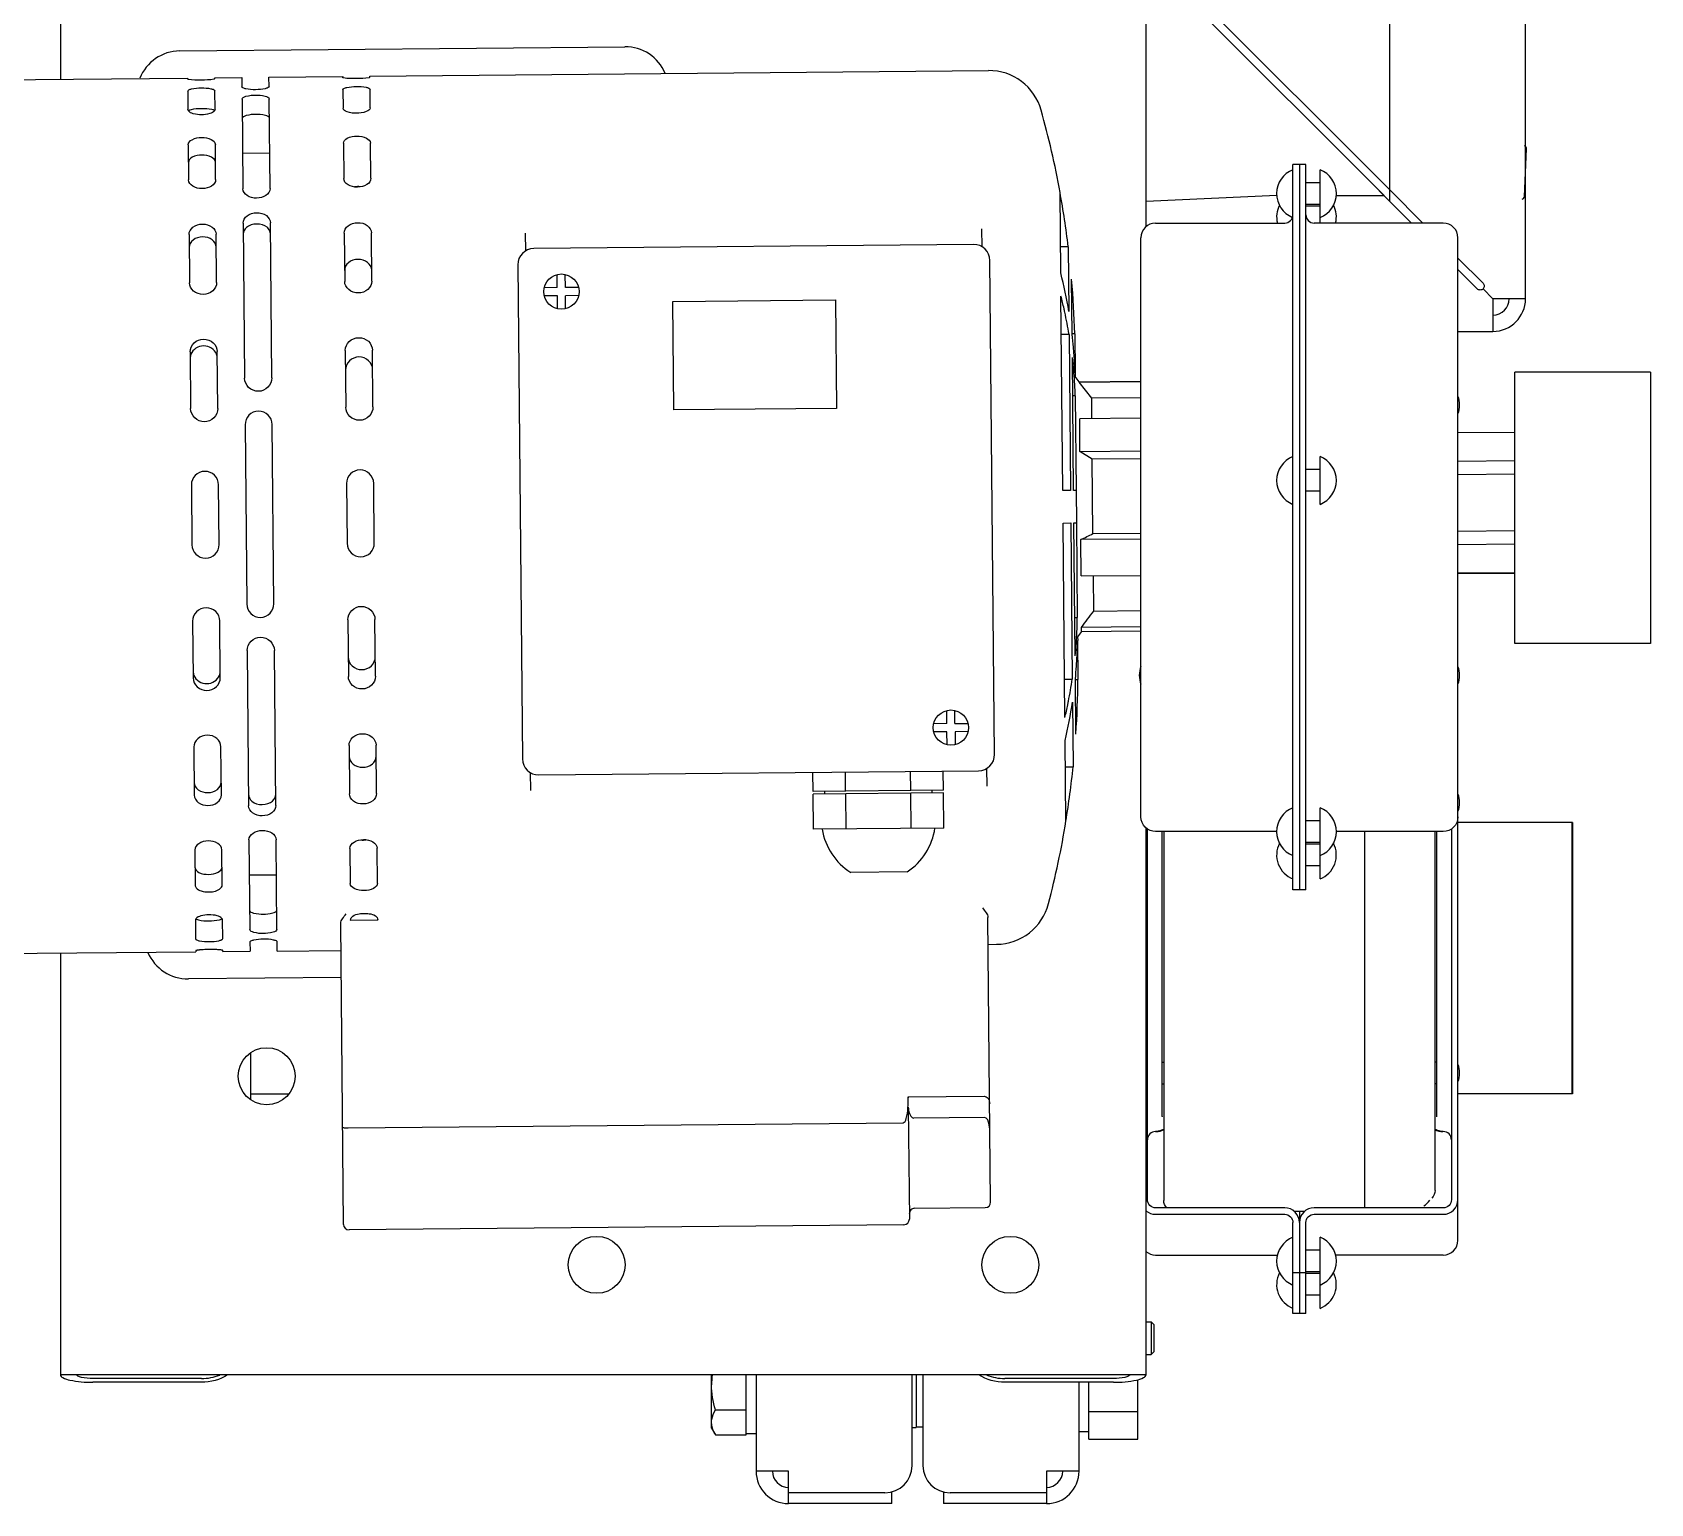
# Model space of a CAD drawing. Header units: millimetres. Extents: x 6781 to 13993, y -7973 to 4183.
# Drawn here: x 9687.6 to 9985.7, y -75.3 to 195.7 of the extents above; entities that cross this region are included whole.
import ezdxf

# ---------------------------------------------------------------- set-up
doc = ezdxf.new("R2010")
doc.units = ezdxf.units.MM
doc.header["$LTSCALE"] = 307.34
doc.layers.get('0').update_dxf_attribs({"linetype": 'CONTINUOUS'})

msp = doc.modelspace()

# ---------------------------------------------------------------- linework, layer by layer
at = {"linetype": 'Continuous', "lineweight": 25}
for p, q in [((9692.77341, 361.65875), (9692.77341, 187.1149)), ((9892.77341, 159.93448), (9892.77341, 361.65875)), ((9937.68522, 164.59809), (9937.68522, 361.65875)), ((9962.68522, 146.65875), (9962.68522, 358.65875)), ((9936.62456, 165.65875), (9901.62456, 200.65875)), ((9902.68522, 201.71941), (9937.68522, 166.71941)), ((9714.76117, 192.32026), (9796.7576, 193.08526)), ((9749.7963, 187.64691), (9863.73672, 188.70994)), ((9669.2098, 186.89506), (9716.20776, 187.33354)), ((9716.20776, 187.33354), (9716.20951, 187.14544)), ((9716.23033, 184.91438), (9716.26204, 181.51534)), ((9721.20754, 187.38018), (9726.20732, 187.42683)), ((9721.2093, 187.19208), (9721.20754, 187.38018)), ((9721.26182, 181.56199), (9721.23011, 184.96103)), ((9726.20732, 187.42683), (9726.22327, 185.71777)), ((9731.20711, 187.47348), (9744.79651, 187.60026)), ((9731.22305, 185.76441), (9731.20711, 187.47348)), ((9744.79651, 187.60026), (9744.79827, 187.41216)), ((9744.81908, 185.18111), (9744.8508, 181.78207)), ((9749.79805, 187.45881), (9749.7963, 187.64691)), ((9749.85058, 181.82872), (9749.81887, 185.22775)), ((9726.24478, 183.41189), (9726.39871, 166.91261)), ((9731.3985, 166.95926), (9731.24456, 183.45854)), ((9716.32245, 175.04058), (9716.38277, 168.57522)), ((9721.38255, 168.62187), (9721.32223, 175.08722)), ((9731.33772, 173.47409), (9726.33793, 173.42744)), ((9744.9112, 175.3073), (9744.97152, 168.84194)), ((9749.97131, 168.88859), (9749.91099, 175.35395)), ((9962.48585, 165.49478), (9962.87002, 174.27142)), ((9922.23522, 171.41221), (9919.83522, 171.41221)), ((9919.83522, 37.74029), (9919.83522, 171.41221)), ((9921.03522, 171.41221), (9921.03522, 37.74029)), ((9922.23522, 37.74029), (9922.23522, 171.41221)), ((9924.83522, 160.61221), (9924.83522, 170.4343)), ((9924.83522, 168.0343), (9922.23522, 168.0343)), ((9962.68522, 146.65875), (9962.68522, 167.79015)), ((9877.07036, 151.41132), (9876.93188, 166.25442)), ((9892.77341, 164.64295), (9916.84907, 165.72676)), ((9924.83522, 164.0343), (9922.23522, 164.0343)), ((9927.83522, 165.65875), (9936.62456, 165.65875)), ((9941.6711, 160.61221), (9935.7076, 166.5757)), ((9937.73754, 166.66709), (9943.79242, 160.61221)), ((9924.83522, 163.73654), (9922.23522, 163.73654)), ((9716.47685, 158.49053), (9716.55988, 149.59173)), ((9721.55966, 149.63838), (9721.47664, 158.53718)), ((9726.45749, 160.61285), (9726.72411, 132.03525)), ((9731.72389, 132.0819), (9731.45727, 160.65949)), ((9745.06561, 158.75726), (9745.14863, 149.85846)), ((9750.14842, 149.9051), (9750.06539, 158.8039)), ((9778.50769, 155.4746), (9778.47705, 158.75917)), ((9862.47339, 159.54283), (9862.50404, 156.25826)), ((9894.53522, 160.61221), (9918.33522, 160.61221)), ((9947.53522, 160.61221), (9923.73522, 160.61221)), ((9861.00001, 156.68301), (9780.00353, 155.92734)), ((9878.44979, 156.25195), (9877.02532, 156.23866)), ((9878.4498, 156.25195), (9878.56091, 144.3424)), ((9891.83522, 51.19033), (9891.83522, 157.91221)), ((9950.23522, -26.83414), (9950.23522, 157.91221)), ((9777.03165, 152.89948), (9777.88062, 61.90344)), ((9864.87683, 62.71509), (9864.02786, 153.71113)), ((9950.23522, 154.16941), (9954.85816, 149.54646)), ((9953.7975, 148.4858), (9950.23522, 152.04809)), ((9784.32098, 148.7173), (9784.29848, 151.12948)), ((9785.82092, 148.7313), (9785.79841, 151.14347)), ((9879.16551, 140.09571), (9879.07083, 150.24404)), ((9784.32098, 148.7173), (9781.90881, 148.6948)), ((9784.33498, 147.21737), (9781.92281, 147.19487)), ((9784.35748, 144.8052), (9784.33498, 147.21737)), ((9788.23309, 148.7538), (9785.82092, 148.7313)), ((9788.24709, 147.25387), (9785.83491, 147.23136)), ((9785.85742, 144.81919), (9785.83491, 147.23136)), ((9805.59572, 146.16567), (9835.59441, 146.44555)), ((9805.7823, 126.16654), (9805.59572, 146.16567)), ((9835.59441, 146.44555), (9835.781, 126.44642)), ((9877.44427, 111.33445), (9877.10994, 147.16887)), ((9954.85817, 148.4858), (9956.68522, 146.65875)), ((9962.68522, 146.65875), (9956.68522, 146.65875)), ((9956.68522, 146.65875), (9956.68522, 140.65875)), ((9879.63005, 140.21517), (9879.16445, 140.21082)), ((9879.63006, 140.21517), (9879.69733, 133.0055)), ((9950.23522, 140.65875), (9956.68522, 140.65875)), ((9745.26719, 137.15101), (9745.36479, 126.68984)), ((9750.36457, 126.73649), (9750.26697, 137.19765)), ((9878.60049, 140.09994), (9877.17602, 140.08665)), ((9878.60049, 140.09994), (9878.86874, 111.34774)), ((9879.42901, 137.46234), (9879.40853, 137.73545)), ((9879.43237, 137.4625), (9879.40853, 137.73545)), ((9716.67843, 136.88428), (9716.77603, 126.42312)), ((9721.77582, 126.46976), (9721.67822, 136.93093)), ((9879.43367, 111.35301), (9879.20509, 135.85325)), ((9879.72171, 133.00572), (9879.72777, 132.35667)), ((9880.48707, 131.36371), (9879.72777, 132.35667)), ((9880.48707, 131.36371), (9891.83522, 131.46959)), ((9880.48753, 131.31423), (9891.83522, 131.42011)), ((9882.76546, 128.33127), (9880.48753, 131.31423)), ((9985.73345, 133.11221), (9960.73345, 133.11221)), ((9960.73345, 83.11221), (9960.73345, 133.11221)), ((9985.73345, 133.11221), (9985.73345, 83.11221)), ((9879.73689, 128.76304), (9879.27128, 128.7587)), ((9879.73691, 128.76304), (9879.8993, 111.35736)), ((9891.83522, 128.41589), (9882.76546, 128.33127)), ((9882.80065, 124.55942), (9882.76546, 128.33127)), ((9835.781, 126.44642), (9805.7823, 126.16654)), ((9726.8044, 123.42961), (9727.11226, 90.43105)), ((9732.11205, 90.4777), (9731.80418, 123.47626)), ((9891.83522, 124.64371), (9880.55074, 124.53843)), ((9880.60677, 118.5337), (9880.55074, 124.53843)), ((9950.23522, 122.01401), (9960.73345, 122.11195)), ((9960.73345, 122.03442), (9950.23522, 121.93648)), ((9880.60677, 118.5337), (9891.83522, 118.63845)), ((9882.87032, 117.09176), (9880.60677, 118.5337)), ((9891.83522, 117.1754), (9882.87032, 117.09176)), ((9882.99819, 103.38592), (9882.87032, 117.09176)), ((9924.83522, 108.78357), (9924.83522, 117.58357)), ((9960.73345, 116.80065), (9950.23522, 116.7027)), ((9924.83522, 115.18357), (9922.23522, 115.18357)), ((9960.73345, 114.34516), (9950.23522, 114.24721)), ((9716.90746, 112.3368), (9717.01008, 101.33728)), ((9722.00986, 101.38393), (9721.90724, 112.38345)), ((9745.49621, 112.60353), (9745.59883, 101.604)), ((9750.59862, 101.65065), (9750.49599, 112.65017)), ((9878.86874, 111.34774), (9877.44427, 111.33445)), ((9879.8993, 111.35736), (9879.43369, 111.35301)), ((9879.92369, 111.35759), (9879.97966, 105.35785)), ((9924.83522, 111.18357), (9922.23522, 111.18357)), ((9877.50024, 105.33471), (9878.92471, 105.348)), ((9877.83457, 69.5003), (9877.50024, 105.33471)), ((9878.92471, 105.348), (9879.19296, 76.59581)), ((9879.48965, 105.35327), (9879.95526, 105.35762)), ((9879.71823, 80.85303), (9879.48965, 105.35327)), ((9879.95527, 105.35762), (9880.11766, 87.95194)), ((9891.83522, 102.39428), (9880.75831, 102.29093)), ((9880.82088, 95.58417), (9880.75831, 102.29093)), ((9882.99819, 103.38592), (9891.83522, 103.46837)), ((9960.73345, 103.87761), (9950.23522, 103.77967)), ((9960.73345, 101.42212), (9950.23522, 101.32418)), ((9880.82088, 95.58417), (9891.83522, 95.68694)), ((9883.13132, 89.11603), (9883.07078, 95.60517)), ((9960.73345, 96.18835), (9950.23522, 96.0904)), ((9950.23522, 96.01287), (9960.73345, 96.11082)), ((9717.1415, 87.25096), (9717.2391, 76.7898)), ((9722.23888, 76.83644), (9722.14128, 87.29761)), ((9745.73025, 87.51769), (9745.82785, 77.05652)), ((9750.82764, 77.10317), (9750.73004, 87.56433)), ((9879.65204, 87.94759), (9880.11767, 87.95194)), ((9883.13132, 89.11603), (9891.83522, 89.19724)), ((9880.15724, 83.70948), (9880.22451, 76.49981)), ((9880.91621, 85.36571), (9880.17558, 84.35876)), ((9880.17558, 84.35876), (9880.18163, 83.70971)), ((9891.83522, 86.21915), (9880.9092, 86.11722)), ((9880.91621, 85.36571), (9880.9092, 86.11722)), ((9880.91621, 85.36571), (9891.83522, 85.46758)), ((9727.19255, 81.82541), (9727.45917, 53.24782)), ((9732.45896, 53.29447), (9732.19234, 81.87206)), ((9985.73345, 83.11221), (9960.73345, 83.11221)), ((9879.95675, 78.97496), (9879.97213, 79.24841)), ((9879.95675, 78.97496), (9879.97549, 79.24831)), ((9877.76849, 76.58252), (9879.19296, 76.59581)), ((9879.85249, 66.46225), (9879.75781, 76.61058)), ((9879.75888, 76.49547), (9880.22451, 76.49981)), ((9879.23254, 72.35335), (9879.34366, 60.4438)), ((9856.07357, 68.38321), (9856.05106, 70.79538)), ((9857.5735, 68.3972), (9857.551, 70.80938)), ((9856.07357, 68.38321), (9853.6614, 68.36071)), ((9856.08756, 66.88328), (9853.67539, 66.86077)), ((9856.11007, 64.4711), (9856.08756, 66.88328)), ((9857.5735, 68.3972), (9859.98568, 68.41971)), ((9859.99967, 66.91977), (9857.5875, 66.89727)), ((9857.5875, 66.89727), (9857.61, 64.4851)), ((9717.35766, 64.08235), (9717.44068, 55.18355)), ((9722.44046, 55.2302), (9722.35744, 64.12899)), ((9745.94641, 64.34907), (9746.02943, 55.45027)), ((9751.02922, 55.49692), (9750.94619, 64.39572)), ((9878.01263, 50.41474), (9877.87415, 65.25784)), ((9780.90847, 58.93156), (9861.90495, 59.68723)), ((9855.43788, 56.12675), (9855.40523, 59.62659)), ((9863.40079, 60.13997), (9863.43143, 56.85541)), ((9877.91918, 60.43051), (9879.34366, 60.4438)), ((9779.43509, 56.07175), (9779.40445, 59.35631)), ((9831.43893, 55.90284), (9831.40628, 59.40269)), ((9837.43867, 55.95882), (9837.40602, 59.45867)), ((9849.43815, 56.07077), (9849.40549, 59.57062)), ((9855.43788, 56.12675), (9831.43893, 55.90284)), ((9855.44255, 55.62677), (9831.44359, 55.40286)), ((9831.50423, 48.90315), (9831.44359, 55.40286)), ((9833.54653, 55.92251), (9833.5512, 55.42253)), ((9837.50397, 48.95912), (9837.44333, 55.45884)), ((9849.50345, 49.07108), (9849.44281, 55.57079)), ((9853.33028, 56.10708), (9853.33495, 55.6071)), ((9855.50319, 49.12705), (9855.44255, 55.62677)), ((9924.83522, 39.77326), (9924.83522, 52.87102)), ((9855.50319, 49.12705), (9831.50423, 48.90315)), ((9892.77341, -51.59125), (9892.77341, 49.17548)), ((9893.03522, -19.34364), (9893.03522, 48.97521)), ((9916.83522, 48.50032), (9894.53522, 48.50032)), ((9895.73522, -4.02495), (9895.73522, 48.50032)), ((9896.03522, 48.50032), (9896.03522, -19.45894)), ((9924.83522, 50.47102), (9922.23522, 50.47102)), ((9947.53522, 48.50032), (9927.83522, 48.50032)), ((9933.03522, 48.50032), (9933.03522, -20.83809)), ((9946.03522, -17.63728), (9946.03522, 48.50032)), ((9946.33522, -4.02495), (9946.33522, 48.50032)), ((9949.03522, 48.97521), (9949.03522, -19.34364)), ((9971.33522, 50.15875), (9950.23522, 50.15875)), ((9971.23522, 50.15875), (9971.23522, 0.15875)), ((9971.33522, 50.15875), (9971.33522, 0.15875)), ((9717.53477, 45.09886), (9717.59509, 38.6335)), ((9722.59487, 38.68015), (9722.53455, 45.14551)), ((9727.51795, 46.94805), (9727.67188, 30.44877)), ((9732.67166, 30.49542), (9732.51773, 46.9947)), ((9746.12352, 45.36558), (9746.18384, 38.90023)), ((9751.18362, 38.94687), (9751.1233, 45.41223)), ((9924.83522, 46.47102), (9922.23522, 46.47102)), ((9924.83522, 46.17326), (9922.23522, 46.17326)), ((9924.83522, 42.17326), (9922.23522, 42.17326)), ((9732.57851, 40.47987), (9727.57873, 40.43323)), ((9848.77421, 41.06392), (9838.38248, 40.96697)), ((9922.23522, 37.74029), (9919.83522, 37.74029)), ((9717.65549, 32.15874), (9717.68721, 28.7597)), ((9722.68699, 28.80634), (9722.65528, 32.20538)), ((9744.93974, -23.90761), (9744.42216, 31.56938)), ((9746.24664, 32.16945), (9746.24698, 32.13244)), ((9751.24677, 32.17908), (9746.24698, 32.13244)), ((9751.24677, 32.17908), (9751.24642, 32.21609)), ((9864.14656, -19.79531), (9863.65697, 32.68181)), ((9727.6934, 28.1429), (9727.70934, 26.43384)), ((9732.70912, 26.48048), (9732.69318, 28.18955)), ((9863.70342, 27.70262), (9865.23873, 27.71695)), ((9670.71182, 25.90207), (9717.70978, 26.34054)), ((9692.77341, 26.10789), (9692.77341, -51.59125)), ((9717.70802, 26.52864), (9717.70978, 26.34054)), ((9722.70956, 26.38719), (9722.7078, 26.57529)), ((9722.70956, 26.38719), (9727.70934, 26.43384)), ((9732.70912, 26.48048), (9744.46861, 26.5902)), ((9744.51526, 21.59041), (9716.35648, 21.3277)), ((9727.77341, 7.6933), (9727.77341, -0.87967)), ((9895.73522, 5.98929), (9896.03522, 5.98929)), ((9946.33522, 5.98929), (9946.03522, 5.98929)), ((9727.77341, 0.15875), (9734.85115, 0.15875)), ((9895.73522, 1.98929), (9896.03522, 1.98929)), ((9946.33522, 1.98929), (9946.03522, 1.98929)), ((9971.33522, 0.15875), (9950.23522, 0.15875)), ((9848.96017, -0.41071), (9862.96445, -0.28005)), ((9848.98239, -2.26874), (9849.1752, -22.93512)), ((9745.77373, -6.10866), (9848.00928, -5.15483)), ((9863.00084, -4.18088), (9850.00141, -4.30216)), ((9895.73522, -4.02495), (9895.73506, -4.0546)), ((9946.33559, -4.06944), (9946.33522, -4.02495)), ((9894.53522, -6.71452), (9894.63522, -6.71465)), ((9894.53522, -6.78308), (9894.63522, -6.78308)), ((9894.63522, -6.71465), (9894.65571, -6.71323)), ((9947.43482, -6.71462), (9947.53522, -6.71452)), ((9947.53522, -6.78308), (9947.43522, -6.78308)), ((9850.1565, -20.92588), (9863.15594, -20.8046)), ((9918.33522, -20.83809), (9894.53522, -20.83809)), ((9947.53522, -20.83809), (9923.73522, -20.83809)), ((9894.53522, -22.03365), (9918.33522, -22.03365)), ((9919.83522, -40.33414), (9919.83522, -23.5281)), ((9920.01635, -21.45154), (9922.05409, -21.45154)), ((9921.03522, -21.45154), (9921.03522, -40.33414)), ((9922.23522, -40.33414), (9922.23522, -23.5281)), ((9923.73522, -22.03365), (9947.53522, -22.03365)), ((9848.18458, -23.94441), (9745.94903, -24.89823)), ((9924.83522, -39.35623), (9924.83522, -26.25847)), ((9894.53522, -29.53414), (9916.97756, -29.53414)), ((9924.83522, -28.65847), (9922.23522, -28.65847)), ((9947.53522, -29.53414), (9927.69289, -29.53414)), ((9924.83522, -32.65847), (9922.23522, -32.65847)), ((9922.23522, -32.79368), (9919.83522, -32.79368)), ((9924.83522, -32.95623), (9922.23522, -32.95623)), ((9924.83522, -36.95623), (9922.23522, -36.95623)), ((9922.23522, -40.33414), (9919.83522, -40.33414)), ((9892.77341, -41.84125), (9893.73522, -41.84125)), ((9894.23522, -42.34125), (9893.73522, -41.84125)), ((9893.73522, -41.84125), (9893.73522, -47.84125)), ((9894.23522, -42.34125), (9894.23522, -47.34125)), ((9894.23522, -47.34125), (9893.73522, -47.84125)), ((9892.77341, -47.84125), (9893.73522, -47.84125)), ((9892.77341, -51.59125), (9692.77341, -51.59125)), ((9718.77341, -52.28828), (9698.77341, -52.28828)), ((9718.77341, -52.9853), (9698.77341, -52.9853)), ((9812.73522, -61.44125), (9812.73522, -51.59125)), ((9819.13522, -62.67886), (9819.13522, -51.59125)), ((9820.93522, -51.59125), (9820.93522, -69.34125)), ((9849.68522, -68.34125), (9849.68522, -51.59125)), ((9850.43522, -51.59125), (9850.43522, -61.33928)), ((9851.68522, -51.59125), (9851.68522, -68.34125)), ((9886.77341, -52.28828), (9866.77341, -52.28828)), ((9886.77341, -52.9853), (9866.77341, -52.9853)), ((9880.43522, -69.34125), (9880.43522, -52.9853)), ((9882.23522, -63.44086), (9882.23522, -52.9853)), ((9891.23522, -63.44086), (9891.23522, -52.50193)), ((9813.44976, -58.06006), (9819.13522, -58.06006)), ((9882.23522, -58.36415), (9891.23522, -58.36415)), ((9812.73522, -61.44125), (9813.44976, -62.67886)), ((9819.13522, -62.44125), (9820.93522, -62.44125)), ((9849.68522, -61.33928), (9850.43522, -61.33928)), ((9851.68522, -61.2207), (9850.43522, -61.2207)), ((9880.43522, -62.05175), (9882.23522, -62.05175)), ((9813.44976, -62.67886), (9819.13522, -62.67886)), ((9882.23522, -63.44086), (9891.23522, -63.44086)), ((9826.93522, -69.34125), (9820.93522, -69.34125)), ((9826.93522, -75.34125), (9826.93522, -69.34125)), ((9880.43522, -69.34125), (9874.43522, -69.34125)), ((9874.43522, -69.34125), (9874.43522, -75.34125)), ((9844.68522, -73.34125), (9826.93522, -73.34125)), ((9845.93522, -75.34125), (9845.93522, -73.17623)), ((9855.43522, -73.17622), (9855.43522, -75.34125)), ((9874.43522, -73.34125), (9856.68522, -73.34125)), ((9845.93522, -75.34125), (9826.93522, -75.34125)), ((9874.43522, -75.34125), (9855.43522, -75.34125))]:
    msp.add_line(p, q, dxfattribs=at)
msp.add_lwpolyline([(9848.96017, -0.41071), (9848.96338, -0.46272), (9848.96549, -0.51478), (9848.96651, -0.56686)], dxfattribs=at)
for centre, radius in [((9785.07795, 147.97433), 3.25), ((9856.83053, 67.64024), 3.25), ((9730.77341, 3.40875), 5.25), ((9791.57341, -31.34125), 5.25), ((9867.77341, -31.34125), 5.25)]:
    msp.add_circle(centre, radius, dxfattribs=at)
for centre, radius, start, end in [((9714.83581, 184.32061), 8, 90.5345373, 158.3061449), ((9796.83224, 185.08561), 8, 22.7628626, 90.5345373), ((9863.83001, 178.71037), 10, 15.5824718, 90.5345373), ((9710.32732, 135.90227), 169.36, 10.3241696, 15.5824718), ((9921.56189, 166.0343), 4.72667, 111.426246, 247.6291669), ((9923.10856, 166.0343), 4.72667, 291.426246, 68.573754), ((9747.52504, 163.12816), 4.19734, 83.6024928, 97.5267428), ((9709.9992, 135.80533), 169.68697, 6.9207337, 10.337302), ((9962.09075, 165.38632), 0.34513, 262.578796, 267.3292663), ((9921.56189, 161.73654), 4.72667, 152.8956382, 193.7779185), ((9918.33522, 162.11221), 1.5, 270, 0), ((9923.73522, 162.11221), 1.5, 180, 270), ((9923.10856, 161.73654), 4.72667, 346.2220815, 27.1043617), ((9894.53522, 157.91221), 2.7, 90, 180), ((9947.53522, 157.91221), 2.7, 0, 90), ((9780.03152, 152.92747), 3, 90.5345373, 180.5345372), ((9861.028, 153.68314), 3, 0.5345373, 90.5345372), ((9792.33752, 129.85305), 87.43234, 9.5391037, 14.2746912), ((9709.37818, 135.75177), 170.31037, 1.5017484, 4.8813915), ((9791.72379, 125.45564), 88.10368, 12.6971927, 14.2675943), ((9956.68522, 146.65875), 6, 270, 0), ((9956.68522, 146.65875), 3, 270, 0), ((9792.20281, 125.56533), 87.61227, 12.2697604, 12.6960633), ((9792.83357, 125.69859), 86.9676, 9.5317693, 12.2722854), ((9794.14805, 130.1499), 85.59726, 5.0841689, 6.672447), ((9794.32253, 130.16577), 85.42205, 3.8350523, 4.9001616), ((9794.1829, 125.90639), 85.60206, 5.0846026, 6.6727823), ((9794.36846, 130.16898), 85.37601, 3.493736, 3.8349662), ((9794.40122, 130.17092), 85.34319, 1.9033606, 3.4937698), ((9794.35068, 125.92205), 85.43355, 4.7454531, 5.0841117), ((9794.40689, 125.92713), 85.37712, 1.9035059, 4.7451785), ((9945.80856, 127.08878), 4.72667, 339.787818, 20.212182), ((9729.30429, 123.45294), 2.5, 0.5345373, 180.5345373), ((9921.56189, 113.18357), 4.72667, 111.426246, 248.573754), ((9923.10856, 113.18357), 4.72667, 291.426246, 68.573754), ((9719.40735, 112.36012), 2.5, 0.5345373, 180.5345373), ((9747.9961, 112.62685), 2.5, 0.5345373, 180.5345373), ((9719.50997, 101.3606), 2.5, 180.5345373, 0.5345373), ((9748.09872, 101.62733), 2.5, 180.5345373, 0.5345373), ((9729.61216, 90.45437), 2.5, 180.5345373, 0.5345373), ((9794.74296, 89.19593), 85.38376, 356.3237517, 359.1652044), ((9794.65277, 89.20159), 85.47414, 355.9853447, 356.3238416), ((9794.8023, 84.95213), 85.36397, 357.5758882, 359.1659099), ((9794.54575, 89.20955), 85.58145, 354.3964809, 355.9850422), ((9794.80054, 84.95268), 85.36576, 356.5426502, 357.2342987), ((9794.83229, 84.9511), 85.33397, 357.2343279, 357.575726), ((9794.54907, 84.97072), 85.61787, 354.3964389, 355.9843354), ((9794.7612, 84.95503), 85.40516, 356.168676, 356.5426666), ((9896.26189, 77.27383), 4.72667, 159.7878177, 200.2121823), ((9945.80856, 77.27383), 4.72667, 339.7878179, 20.2121821), ((9793.17099, 89.39475), 86.96892, 348.796747, 351.5372226), ((9709.919, 77.78591), 170.31037, 356.1876819, 359.567325), ((9792.06305, 89.61542), 88.09864, 346.8015247, 348.3720156), ((9792.75382, 85.23144), 87.43234, 346.7943832, 351.5299707), ((9792.52941, 89.51776), 87.62217, 348.3731006, 348.7993548), ((9861.87696, 62.6871), 3, 270.5345373, 0.5345372), ((9780.88049, 61.93143), 3, 180.5345373, 270.5345372), ((9710.5409, 77.74394), 169.68697, 350.7317726, 354.148341), ((9945.80856, 53.80424), 4.72667, 339.7878214, 20.2121784), ((9921.56189, 48.47102), 4.72667, 111.426246, 248.573754), ((9923.10856, 48.47102), 4.72667, 291.426246, 68.573754), ((9844.66494, 50.85386), 11.71412, 189.511867, 237.5665239), ((9842.30838, 50.83187), 11.71412, 303.5025507, 351.5572076), ((9710.87077, 77.65314), 169.36, 345.4866028, 350.7449049), ((9748.56978, 51.12602), 4.19734, 263.6024928, 277.5267428), ((9921.56189, 44.17326), 4.72667, 152.8956382, 248.573754), ((9923.10856, 44.17326), 4.72667, 291.426246, 27.1043617), ((9865.14544, 37.71651), 10, 270.5345373, 345.4866028), ((9716.28185, 29.32735), 8, 202.7628626, 270.5345373), ((9945.80856, 3.98929), 4.72667, 339.7878178, 20.2121822), ((9801.41795, -0.44495), 47.54223, 358.8406255, 0.0412715), ((9894.53522, -8.28308), 1.5, 90, 180), ((9894.63522, -4.08308), 2.7, 270, 301.3412302), ((9947.43522, -4.08308), 2.7, 238.6587704, 270), ((9947.53522, -8.28308), 1.5, 0, 90), ((9863.14661, -19.80464), 1, 270.5345373, 0.5345373), ((9941.02094, -16.4298), 5.0288, 305.989215, 323.7950037), ((9848.17525, -22.94445), 1, 270.5345373, 0.5345373), ((9850.16583, -21.92584), 1, 90.5345373, 180.5345373), ((9745.9397, -23.89828), 1, 180.5345373, 270.5345373), ((9921.56189, -30.65847), 4.72667, 111.426246, 248.573754), ((9923.10856, -30.65847), 4.72667, 291.426246, 68.573754), ((9894.53522, -26.83414), 2.7, 228.953347, 270), ((9947.53522, -26.83414), 2.7, 270, 0), ((9921.56189, -34.95623), 4.72667, 152.8956382, 248.573754), ((9923.10856, -34.95623), 4.72667, 291.426246, 27.1043617), ((9827.09617, -53.45851), 14.36095, 172.5236163, 179.9311387), ((9844.68522, -68.34125), 5, 270, 0), ((9856.68522, -68.34125), 5, 180, 270), ((9826.93522, -69.34125), 6, 180, 270), ((9826.93522, -69.34125), 3, 180, 270), ((9874.43522, -69.34125), 6, 270, 0), ((9874.43522, -69.34125), 3, 270, 0)]:
    msp.add_arc(centre, radius, start, end, dxfattribs=at)
at = {"linetype": 'Continuous', "lineweight": 25, "extrusion": (0, 0, -1)}
msp.add_ellipse((9862.97708, -1.63369), major_axis=(-0.01263, 1.35364), ratio=0.738715681, start_param=0, end_param=1.570796327, dxfattribs=at)
at = {"linetype": 'Continuous', "lineweight": 25}
for points, knots in [([(9716.36226, 187.08342), (9716.32366, 187.09141), (9716.27865, 187.10264), (9716.20967, 187.12897), (9716.20951, 187.14544)], [0, 0, 0, 0, 0.70539654, 1, 1, 1, 1]), ([(9716.23033, 184.91438), (9716.22941, 185.01322), (9716.50722, 185.23028), (9717.32683, 185.431), (9718.72443, 185.56002), (9720.12422, 185.45714), (9720.94736, 185.27167), (9721.22919, 185.05987), (9721.23011, 184.96103)], [0, 0, 0, 0, 0.056066427, 0.164173521, 0.50000821, 0.835835447, 0.943930439, 1, 1, 1, 1]), ([(9721.05776, 187.12723), (9720.29297, 186.95399), (9718.71118, 186.97758), (9717.13012, 186.9245), (9716.36226, 187.08342)], [0, 0, 0, 0, 0.500011235, 1, 1, 1, 1]), ([(9721.2093, 187.19208), (9721.20945, 187.17562), (9721.14099, 187.148), (9721.0962, 187.13594), (9721.05776, 187.12723)], [0, 0, 0, 0, 0.294587422, 1, 1, 1, 1]), ([(9731.22305, 185.76441), (9731.22391, 185.67207), (9730.93571, 185.47814), (9730.14088, 185.26257), (9728.72892, 185.12023), (9727.31452, 185.23615), (9726.51591, 185.43694), (9726.22413, 185.62542), (9726.22327, 185.71777)], [0, 0, 0, 0, 0.052674504, 0.160332645, 0.500015337, 0.839679754, 0.947321828, 1, 1, 1, 1]), ([(9744.95102, 187.35015), (9744.91242, 187.35814), (9744.8674, 187.36937), (9744.79842, 187.3957), (9744.79827, 187.41216)], [0, 0, 0, 0, 0.70539654, 1, 1, 1, 1]), ([(9744.81908, 185.18111), (9744.81816, 185.27995), (9745.09597, 185.497), (9745.91559, 185.69772), (9747.31319, 185.82674), (9748.71297, 185.72387), (9749.53611, 185.53839), (9749.81794, 185.3266), (9749.81887, 185.22775)], [0, 0, 0, 0, 0.056066427, 0.164173521, 0.50000821, 0.835835447, 0.943930439, 1, 1, 1, 1]), ([(9749.64651, 187.39396), (9748.88172, 187.22071), (9747.29994, 187.24431), (9745.71887, 187.19122), (9744.95102, 187.35015)], [0, 0, 0, 0, 0.500011235, 1, 1, 1, 1]), ([(9749.79805, 187.45881), (9749.7982, 187.44235), (9749.72975, 187.41473), (9749.68495, 187.40266), (9749.64651, 187.39396)], [0, 0, 0, 0, 0.294587422, 1, 1, 1, 1]), ([(9726.24478, 183.41189), (9726.24197, 183.71293), (9727.36636, 184.1487), (9728.73741, 184.21829), (9730.10955, 184.17432), (9731.24175, 183.75956), (9731.24456, 183.45854)], [0, 0, 0, 0, 0.167610966, 0.500013342, 0.832397894, 1, 1, 1, 1]), ([(9716.41898, 181.30603), (9716.40802, 181.29907), (9716.38726, 181.28507), (9716.36747, 181.26972), (9716.35826, 181.26196)], [0, 0, 0, 0, 0.518734504, 1, 1, 1, 1]), ([(9721.16987, 181.30394), (9720.96838, 181.02535), (9720.11167, 180.67765), (9718.77345, 180.50747), (9717.43135, 180.65189), (9716.56777, 180.98296), (9716.35996, 181.25752)], [0, 0, 0, 0, 0.201900162, 0.499777935, 0.797796197, 1, 1, 1, 1]), ([(9720.68145, 181.51123), (9720.05969, 181.66912), (9718.76367, 181.71492), (9717.46897, 181.64555), (9716.84907, 181.47701)], [0, 0, 0, 0, 0.499643637, 1, 1, 1, 1]), ([(9721.16877, 181.30819), (9721.16029, 181.31499), (9721.14223, 181.32846), (9721.12339, 181.34081), (9721.1135, 181.34695)], [0, 0, 0, 0, 0.483045293, 1, 1, 1, 1]), ([(9731.27762, 179.91538), (9731.27485, 180.21241), (9730.13192, 180.60343), (9728.77047, 180.64869), (9727.41019, 180.57786), (9726.27507, 180.16571), (9726.27784, 179.86873)], [0, 0, 0, 0, 0.166115776, 0.500070995, 0.833915096, 1, 1, 1, 1]), ([(9749.85058, 181.82872), (9749.85368, 181.49603), (9748.80607, 180.9096), (9747.36012, 180.79232), (9745.91221, 180.88259), (9744.8539, 181.4494), (9744.8508, 181.78207)], [0, 0, 0, 0, 0.178798955, 0.500006173, 0.821206404, 1, 1, 1, 1]), ([(9716.32245, 175.04058), (9716.31878, 175.43345), (9717.22182, 176.25922), (9718.80974, 176.41679), (9720.40034, 176.28888), (9721.31856, 175.48009), (9721.32223, 175.08722)], [0, 0, 0, 0, 0.19731482, 0.500005401, 0.802689537, 1, 1, 1, 1]), ([(9744.9112, 175.3073), (9744.90754, 175.70018), (9745.81057, 176.52594), (9747.39849, 176.68352), (9748.9891, 176.5556), (9749.90732, 175.74681), (9749.91099, 175.35395)], [0, 0, 0, 0, 0.19731482, 0.500005401, 0.802689537, 1, 1, 1, 1]), ([(9721.35249, 171.84332), (9721.34884, 172.23458), (9720.42745, 173.03848), (9718.84004, 173.1625), (9717.25521, 173.00884), (9716.34906, 172.18795), (9716.35271, 171.79667)], [0, 0, 0, 0, 0.196854387, 0.500020454, 0.803140493, 1, 1, 1, 1]), ([(9962.87002, 174.27142), (9962.87616, 174.41165), (9962.8013, 174.67221), (9962.58164, 174.83242), (9962.47562, 174.85518)], [0, 0, 0, 0, 0.564167224, 1, 1, 1, 1]), ([(9721.38255, 168.62187), (9721.39185, 167.62535), (9718.90393, 166.31621), (9716.39206, 167.57873), (9716.38277, 168.57522)], [0, 0, 0, 0, 0.500005584, 1, 1, 1, 1]), ([(9731.3985, 166.95926), (9731.40797, 165.94411), (9728.92154, 164.4726), (9726.40819, 165.8975), (9726.39871, 166.91261)], [0, 0, 0, 0, 0.500010718, 1, 1, 1, 1]), ([(9749.97131, 168.88859), (9749.9806, 167.89208), (9747.49268, 166.58294), (9744.98082, 167.84545), (9744.97152, 168.84194)], [0, 0, 0, 0, 0.500005584, 1, 1, 1, 1]), ([(9962.07466, 165.04157), (9962.16933, 165.03716), (9962.39924, 165.13439), (9962.48033, 165.36871), (9962.48585, 165.49478)], [0, 0, 0, 0, 0.428883609, 1, 1, 1, 1]), ([(9726.45749, 160.61285), (9726.45279, 161.11665), (9727.14734, 162.2296), (9728.93846, 162.66849), (9730.73748, 162.2631), (9731.45257, 161.16329), (9731.45727, 160.65949)], [0, 0, 0, 0, 0.224010804, 0.50000858, 0.775992274, 1, 1, 1, 1]), ([(9716.47685, 158.49053), (9716.47209, 159.0012), (9717.1663, 160.12049), (9718.95765, 160.56311), (9720.75696, 160.15399), (9721.47187, 159.04784), (9721.47664, 158.53718)], [0, 0, 0, 0, 0.226290612, 0.500004293, 0.773712467, 1, 1, 1, 1]), ([(9721.49863, 156.18034), (9721.49387, 156.68968), (9720.77714, 157.79339), (9718.97965, 158.19841), (9717.19005, 157.75988), (9716.49409, 156.64305), (9716.49884, 156.1337)], [0, 0, 0, 0, 0.226000083, 0.500017131, 0.773993596, 1, 1, 1, 1]), ([(9731.47636, 158.61385), (9731.47318, 158.95395), (9731.27973, 159.42866), (9730.94885, 159.75616), (9730.85277, 159.83693)], [0, 0, 0, 0, 0.730434961, 1, 1, 1, 1]), ([(9745.06561, 158.75726), (9745.06085, 159.26792), (9745.75506, 160.38721), (9747.54641, 160.82984), (9749.34571, 160.42071), (9750.06063, 159.31456), (9750.06539, 158.8039)], [0, 0, 0, 0, 0.226290612, 0.500004293, 0.773712467, 1, 1, 1, 1]), ([(9747.61086, 153.91926), (9746.98943, 153.91346), (9745.77716, 153.57348), (9745.12484, 152.40902), (9745.12983, 151.87348)], [0, 0, 0, 0, 0.537116993, 1, 1, 1, 1]), ([(9750.12962, 151.92012), (9750.12462, 152.45567), (9749.45068, 153.60776), (9748.23229, 153.92505), (9747.61086, 153.91926)], [0, 0, 0, 0, 0.462883511, 1, 1, 1, 1]), ([(9721.55966, 149.63838), (9721.56488, 149.07871), (9720.93854, 147.87173), (9719.08166, 147.26575), (9717.21379, 147.83699), (9716.5651, 149.03207), (9716.55988, 149.59173)], [0, 0, 0, 0, 0.23593795, 0.500003925, 0.764064744, 1, 1, 1, 1]), ([(9750.14842, 149.9051), (9750.15364, 149.34544), (9749.5273, 148.13846), (9747.67042, 147.53248), (9745.80255, 148.10371), (9745.15386, 149.2988), (9745.14863, 149.85846)], [0, 0, 0, 0, 0.23593795, 0.500003925, 0.764064744, 1, 1, 1, 1]), ([(9716.67843, 136.88428), (9716.67286, 137.48169), (9717.24843, 138.75507), (9719.15464, 139.44952), (9721.07347, 138.79075), (9721.67264, 137.52834), (9721.67822, 136.93093)], [0, 0, 0, 0, 0.24312705, 0.500003707, 0.756875448, 1, 1, 1, 1]), ([(9721.53208, 136.48205), (9721.18412, 137.34506), (9719.16998, 138.62359), (9717.17428, 137.31756), (9716.83747, 136.44987)], [0, 0, 0, 0, 0.49993316, 1, 1, 1, 1]), ([(9745.26719, 137.15101), (9745.26162, 137.74842), (9745.83719, 139.02179), (9747.74339, 139.71625), (9749.66223, 139.05747), (9750.2614, 137.79506), (9750.26697, 137.19765)], [0, 0, 0, 0, 0.24312705, 0.500003707, 0.756875448, 1, 1, 1, 1]), ([(9747.77866, 135.93285), (9747.14536, 135.92694), (9745.84736, 135.43663), (9745.29525, 134.14322), (9745.30095, 133.53199)], [0, 0, 0, 0, 0.508866362, 1, 1, 1, 1]), ([(9750.30074, 133.57864), (9750.29503, 134.18987), (9749.71889, 135.47275), (9748.41196, 135.93876), (9747.77866, 135.93285)], [0, 0, 0, 0, 0.49113414, 1, 1, 1, 1]), ([(9731.72389, 132.0819), (9731.72968, 131.46121), (9731.19004, 130.1491), (9729.24926, 129.34731), (9727.29383, 130.11275), (9726.7299, 131.41457), (9726.72411, 132.03525)], [0, 0, 0, 0, 0.246032831, 0.500006479, 0.753968262, 1, 1, 1, 1]), ([(9721.77582, 126.46976), (9721.78164, 125.84581), (9721.23726, 124.53323), (9719.30109, 123.74614), (9717.35057, 124.49697), (9716.78186, 125.79917), (9716.77603, 126.42312)], [0, 0, 0, 0, 0.247517406, 0.500003545, 0.752484937, 1, 1, 1, 1]), ([(9750.36457, 126.73649), (9750.37039, 126.11254), (9749.82602, 124.79995), (9747.88985, 124.01287), (9745.93932, 124.7637), (9745.37061, 126.0659), (9745.36479, 126.68984)], [0, 0, 0, 0, 0.247517406, 0.500003545, 0.752484937, 1, 1, 1, 1]), ([(9719.6186, 89.71684), (9718.98211, 89.7109), (9717.6723, 89.18755), (9717.13568, 87.87495), (9717.1415, 87.25096)], [0, 0, 0, 0, 0.504959458, 1, 1, 1, 1]), ([(9722.14128, 87.29761), (9722.13546, 87.92158), (9721.57449, 89.22395), (9720.25512, 89.72277), (9719.6186, 89.71684)], [0, 0, 0, 0, 0.495021748, 1, 1, 1, 1]), ([(9745.73025, 87.51769), (9745.72443, 88.14164), (9746.26881, 89.45422), (9748.20498, 90.24131), (9750.1555, 89.49048), (9750.72422, 88.18828), (9750.73004, 87.56433)], [0, 0, 0, 0, 0.247517406, 0.500003545, 0.752484937, 1, 1, 1, 1]), ([(9727.19255, 81.82541), (9727.18676, 82.44609), (9727.72639, 83.7582), (9729.66717, 84.56001), (9731.62262, 83.79458), (9732.18654, 82.49275), (9732.19234, 81.87206)], [0, 0, 0, 0, 0.246031016, 0.500003641, 0.753966902, 1, 1, 1, 1]), ([(9745.79409, 80.67554), (9745.79979, 80.06431), (9746.37593, 78.78142), (9747.68286, 78.31542), (9748.31616, 78.32132)], [0, 0, 0, 0, 0.49113414, 1, 1, 1, 1]), ([(9748.31616, 78.32132), (9748.94946, 78.32723), (9750.24747, 78.81754), (9750.79958, 80.11095), (9750.79387, 80.72218)], [0, 0, 0, 0, 0.508866362, 1, 1, 1, 1]), ([(9717.2391, 76.7898), (9717.24467, 76.19237), (9717.83529, 74.92979), (9719.12933, 74.4947), (9719.76057, 74.50059)], [0, 0, 0, 0, 0.486238383, 1, 1, 1, 1]), ([(9717.38524, 77.23867), (9717.7332, 76.37567), (9719.74734, 75.09713), (9721.74304, 76.40317), (9722.07984, 77.27086)], [0, 0, 0, 0, 0.49993316, 1, 1, 1, 1]), ([(9719.76057, 74.50059), (9720.39178, 74.50648), (9721.67747, 74.96561), (9722.24446, 76.23899), (9722.23888, 76.83644)], [0, 0, 0, 0, 0.51373896, 1, 1, 1, 1]), ([(9750.82764, 77.10317), (9750.83321, 76.50576), (9750.25764, 75.23238), (9748.35144, 74.53793), (9746.4326, 75.1967), (9745.83343, 76.45912), (9745.82785, 77.05652)], [0, 0, 0, 0, 0.24312705, 0.500003707, 0.756875448, 1, 1, 1, 1]), ([(9719.83752, 66.25178), (9719.21112, 66.24594), (9717.97095, 65.84904), (9717.35243, 64.64205), (9717.35766, 64.08235)], [0, 0, 0, 0, 0.528119747, 1, 1, 1, 1]), ([(9722.35744, 64.12899), (9722.35222, 64.68868), (9721.71134, 65.88394), (9720.46395, 66.25763), (9719.83752, 66.25178)], [0, 0, 0, 0, 0.471863154, 1, 1, 1, 1]), ([(9745.94641, 64.34907), (9745.94119, 64.90874), (9746.56753, 66.11572), (9748.42441, 66.7217), (9750.29228, 66.15047), (9750.94097, 64.95538), (9750.94619, 64.39572)], [0, 0, 0, 0, 0.23593795, 0.500003925, 0.764064744, 1, 1, 1, 1]), ([(9745.96521, 62.33405), (9745.97021, 61.79851), (9746.64414, 60.64642), (9747.86254, 60.32912), (9748.48397, 60.33492)], [0, 0, 0, 0, 0.462883511, 1, 1, 1, 1]), ([(9748.48397, 60.33492), (9749.1054, 60.34072), (9750.31767, 60.68069), (9750.96999, 61.84515), (9750.96499, 62.3807)], [0, 0, 0, 0, 0.537116993, 1, 1, 1, 1]), ([(9717.41869, 57.54038), (9717.42344, 57.03104), (9718.14018, 55.92734), (9719.93767, 55.52232), (9721.72727, 55.96084), (9722.42322, 57.07767), (9722.41847, 57.58703)], [0, 0, 0, 0, 0.226000083, 0.500017131, 0.773993596, 1, 1, 1, 1]), ([(9717.44068, 55.18355), (9717.44544, 54.67288), (9718.15306, 53.56658), (9719.34056, 53.30231), (9719.95829, 53.30807)], [0, 0, 0, 0, 0.452562503, 1, 1, 1, 1]), ([(9719.95829, 53.30807), (9720.57598, 53.31384), (9721.75834, 53.60018), (9722.44523, 54.7195), (9722.44046, 55.2302)], [0, 0, 0, 0, 0.54741268, 1, 1, 1, 1]), ([(9727.44009, 55.29346), (9727.44326, 54.95337), (9727.63671, 54.47865), (9727.9676, 54.15115), (9728.06368, 54.07038)], [0, 0, 0, 0, 0.730434961, 1, 1, 1, 1]), ([(9751.02922, 55.49692), (9751.03398, 54.98625), (9750.33977, 53.86696), (9748.54842, 53.42434), (9746.74912, 53.83347), (9746.0342, 54.93961), (9746.02943, 55.45027)], [0, 0, 0, 0, 0.226290612, 0.500004293, 0.773712467, 1, 1, 1, 1]), ([(9732.45896, 53.29447), (9732.46366, 52.79066), (9731.7691, 51.67771), (9729.97799, 51.23882), (9728.17896, 51.64421), (9727.46387, 52.74402), (9727.45917, 53.24782)], [0, 0, 0, 0, 0.224010804, 0.50000858, 0.775992274, 1, 1, 1, 1]), ([(9894.53522, 48.50032), (9893.84677, 48.50032), (9892.41373, 49.07181), (9891.83522, 50.50367), (9891.83522, 51.19033)], [0, 0, 0, 0, 0.500655392, 1, 1, 1, 1]), ([(9950.23522, 51.19033), (9950.23522, 50.50367), (9949.65672, 49.07181), (9948.22368, 48.50032), (9947.53522, 48.50032)], [0, 0, 0, 0, 0.499344485, 1, 1, 1, 1]), ([(9727.51795, 46.94805), (9727.50848, 47.96321), (9729.99491, 49.43471), (9732.50826, 48.00981), (9732.51773, 46.9947)], [0, 0, 0, 0, 0.500010718, 1, 1, 1, 1]), ([(9720.01936, 46.76178), (9719.40774, 46.75608), (9718.31373, 46.54565), (9717.53052, 45.55363), (9717.53477, 45.09886)], [0, 0, 0, 0, 0.573543114, 1, 1, 1, 1]), ([(9722.53455, 45.14551), (9722.53031, 45.60026), (9721.72879, 46.57755), (9720.631, 46.76749), (9720.01936, 46.76178)], [0, 0, 0, 0, 0.426440954, 1, 1, 1, 1]), ([(9746.12352, 45.36558), (9746.11422, 46.3621), (9748.60214, 47.67124), (9751.11401, 46.40872), (9751.1233, 45.41223)], [0, 0, 0, 0, 0.500005584, 1, 1, 1, 1]), ([(9717.56482, 41.87741), (9717.56847, 41.48614), (9718.48987, 40.68225), (9720.07728, 40.55823), (9721.6621, 40.71188), (9722.56825, 41.53278), (9722.5646, 41.92405)], [0, 0, 0, 0, 0.196854387, 0.500020454, 0.803140493, 1, 1, 1, 1]), ([(9751.18362, 38.94687), (9751.18729, 38.554), (9750.28425, 37.72823), (9748.69633, 37.57066), (9747.10573, 37.69857), (9746.18751, 38.50736), (9746.18384, 38.90023)], [0, 0, 0, 0, 0.19731482, 0.500005401, 0.802689537, 1, 1, 1, 1]), ([(9717.59509, 38.6335), (9717.59676, 38.4539), (9717.8426, 37.91891), (9718.81089, 37.45986), (9719.6381, 37.35325), (9720.1071, 37.35763)], [0, 0, 0, 0, 0.177658433, 0.536088081, 1, 1, 1, 1]), ([(9720.1071, 37.35763), (9720.42811, 37.36062), (9721.33169, 37.42887), (9722.60095, 38.02846), (9722.59487, 38.68015)], [0, 0, 0, 0, 0.330024033, 1, 1, 1, 1]), ([(9720.14631, 33.15465), (9719.64251, 33.14995), (9718.81503, 33.04435), (9717.96228, 32.70172), (9717.75509, 32.42718)], [0, 0, 0, 0, 0.594294427, 1, 1, 1, 1]), ([(9722.54896, 32.47412), (9722.33555, 32.74379), (9721.47813, 33.06949), (9720.6493, 33.15934), (9720.14631, 33.15465)], [0, 0, 0, 0, 0.406059315, 1, 1, 1, 1]), ([(9727.63883, 33.99193), (9727.6416, 33.6949), (9728.78453, 33.30388), (9730.14597, 33.25862), (9731.50625, 33.32946), (9732.64138, 33.7416), (9732.63861, 34.03858)], [0, 0, 0, 0, 0.166115723, 0.500070875, 0.833915055, 1, 1, 1, 1]), ([(9744.42216, 31.56938), (9744.41931, 31.87477), (9744.77569, 32.50818), (9745.18244, 33.02531), (9745.40587, 33.31976)], [0, 0, 0, 0, 0.452426757, 1, 1, 1, 1]), ([(9746.24664, 32.16945), (9746.24396, 32.45598), (9746.7004, 33.13002), (9747.4131, 33.27427), (9747.81664, 33.34226)], [0, 0, 0, 0, 0.41184412, 1, 1, 1, 1]), ([(9749.65481, 33.3594), (9750.05959, 33.29896), (9750.77491, 33.16805), (9751.24375, 32.5026), (9751.24642, 32.21609)], [0, 0, 0, 0, 0.588207726, 1, 1, 1, 1]), ([(9862.64077, 34.41353), (9862.86965, 34.1233), (9863.28598, 33.61385), (9863.65412, 32.98719), (9863.65697, 32.68181)], [0, 0, 0, 0, 0.547571628, 1, 1, 1, 1]), ([(9718.23587, 32.2095), (9718.85763, 32.05161), (9720.15365, 32.0058), (9721.44834, 32.07517), (9722.06825, 32.24372)], [0, 0, 0, 0, 0.499643637, 1, 1, 1, 1]), ([(9722.49834, 32.4147), (9722.51213, 32.42346), (9722.53789, 32.4411), (9722.56204, 32.46094), (9722.57297, 32.47098)], [0, 0, 0, 0, 0.524010291, 1, 1, 1, 1]), ([(9732.67166, 30.49542), (9732.67447, 30.19438), (9731.55009, 29.75861), (9730.17904, 29.68902), (9728.8069, 29.733), (9727.67469, 30.14775), (9727.67188, 30.44877)], [0, 0, 0, 0, 0.167610966, 0.500013342, 0.832397894, 1, 1, 1, 1]), ([(9717.68721, 28.7597), (9717.68813, 28.66086), (9717.97, 28.44904), (9718.79154, 28.26357), (9719.60038, 28.20507), (9720.19244, 28.21059)], [0, 0, 0, 0, 0.112127633, 0.328305132, 1, 1, 1, 1]), ([(9720.19244, 28.21059), (9720.78447, 28.21612), (9721.5921, 28.28962), (9722.40999, 28.49046), (9722.68791, 28.7075), (9722.68699, 28.80634)], [0, 0, 0, 0, 0.671668134, 0.887866065, 1, 1, 1, 1]), ([(9727.6934, 28.1429), (9727.69253, 28.23524), (9727.98073, 28.42918), (9728.77557, 28.64474), (9730.18753, 28.78709), (9731.60193, 28.67117), (9732.40054, 28.47038), (9732.69232, 28.28189), (9732.69318, 28.18955)], [0, 0, 0, 0, 0.052674504, 0.160332645, 0.500015337, 0.839679754, 0.947321828, 1, 1, 1, 1]), ([(9717.8439, 26.58984), (9717.80936, 26.58162), (9717.76828, 26.5705), (9717.70788, 26.54371), (9717.70802, 26.52864)], [0, 0, 0, 0, 0.702045921, 1, 1, 1, 1]), ([(9717.95676, 26.61293), (9717.93655, 26.60931), (9717.89882, 26.60215), (9717.86129, 26.59399), (9717.8439, 26.58984)], [0, 0, 0, 0, 0.534576826, 1, 1, 1, 1]), ([(9718.44756, 26.67694), (9718.41095, 26.67331), (9718.34027, 26.66594), (9718.26967, 26.6578), (9718.23565, 26.65365)], [0, 0, 0, 0, 0.517703144, 1, 1, 1, 1]), ([(9720.20595, 26.76234), (9720.04437, 26.76084), (9719.45761, 26.74935), (9718.87081, 26.719), (9718.44756, 26.67694)], [0, 0, 0, 0, 0.275304258, 1, 1, 1, 1]), ([(9721.97012, 26.70944), (9721.84423, 26.71966), (9721.25696, 26.75746), (9720.66805, 26.76666), (9720.20595, 26.76234)], [0, 0, 0, 0, 0.214649775, 1, 1, 1, 1]), ([(9722.17933, 26.69028), (9722.14572, 26.69376), (9722.07602, 26.70051), (9722.00625, 26.70651), (9721.97012, 26.70944)], [0, 0, 0, 0, 0.482463113, 1, 1, 1, 1]), ([(9722.57184, 26.63372), (9722.55446, 26.63753), (9722.51695, 26.64498), (9722.47925, 26.65142), (9722.45907, 26.65466)], [0, 0, 0, 0, 0.465340697, 1, 1, 1, 1]), ([(9722.7078, 26.57529), (9722.70766, 26.59027), (9722.64731, 26.61588), (9722.60627, 26.62617), (9722.57184, 26.63372)], [0, 0, 0, 0, 0.298199702, 1, 1, 1, 1]), ([(9848.00928, -5.15483), (9848.33028, -5.15183), (9848.66224, -4.31946), (9848.8807, -3.12845), (9848.93604, -2.07702), (9848.95045, -1.4069)], [0, 0, 0, 0, 0.242044149, 0.494617942, 1, 1, 1, 1]), ([(9864.02821, -7.10956), (9864.02324, -6.57745), (9864.00597, -5.65178), (9863.53703, -4.17588), (9863.00084, -4.18088)], [0, 0, 0, 0, 0.498090291, 1, 1, 1, 1]), ([(9744.77243, -5.97477), (9744.77272, -6.00586), (9744.90635, -6.04877), (9745.20211, -6.09963), (9745.537, -6.11087), (9745.77373, -6.10866)], [0, 0, 0, 0, 0.091072913, 0.306475854, 1, 1, 1, 1]), ([(9946.03517, -6.32858), (9946.24443, -6.45407), (9946.5872, -6.5971), (9947.06674, -6.70467), (9947.31313, -6.70216), (9947.43482, -6.71462)], [0, 0, 0, 0, 0.498976881, 0.749852863, 1, 1, 1, 1]), ([(9894.53522, -20.83809), (9894.15276, -20.83809), (9893.35672, -20.5205), (9893.03522, -19.72511), (9893.03522, -19.34364)], [0, 0, 0, 0, 0.500655522, 1, 1, 1, 1]), ([(9921.03522, -23.5281), (9921.03522, -22.84145), (9920.45672, -21.40958), (9919.02368, -20.83809), (9918.33522, -20.83809)], [0, 0, 0, 0, 0.499344485, 1, 1, 1, 1]), ([(9923.73522, -20.83809), (9923.04677, -20.83809), (9921.61373, -21.40958), (9921.03522, -22.84145), (9921.03522, -23.5281)], [0, 0, 0, 0, 0.500655392, 1, 1, 1, 1]), ([(9949.03522, -19.34364), (9949.03522, -19.72511), (9948.71373, -20.5205), (9947.91769, -20.83809), (9947.53522, -20.83809)], [0, 0, 0, 0, 0.499344776, 1, 1, 1, 1]), ([(9947.53522, -22.03365), (9948.22368, -22.03365), (9949.65672, -21.46217), (9950.23522, -20.0303), (9950.23522, -19.34364)], [0, 0, 0, 0, 0.500655392, 1, 1, 1, 1]), ([(9918.33522, -22.03365), (9918.71769, -22.03365), (9919.51373, -22.35125), (9919.83522, -23.14664), (9919.83522, -23.5281)], [0, 0, 0, 0, 0.500655522, 1, 1, 1, 1]), ([(9922.23522, -23.5281), (9922.23522, -23.14664), (9922.55672, -22.35125), (9923.35276, -22.03365), (9923.73522, -22.03365)], [0, 0, 0, 0, 0.499344776, 1, 1, 1, 1]), ([(9692.77341, -51.59125), (9692.77341, -51.82539), (9693.45743, -52.32607), (9695.403, -52.81532), (9697.35274, -52.9853), (9698.77341, -52.9853)], [0, 0, 0, 0, 0.110762458, 0.327919635, 1, 1, 1, 1]), ([(9698.77341, -52.28828), (9698.06308, -52.28828), (9697.0882, -52.20329), (9696.11542, -51.95866), (9695.77341, -51.70832), (9695.77341, -51.59125)], [0, 0, 0, 0, 0.672080698, 0.889237691, 1, 1, 1, 1]), ([(9886.77341, -52.9853), (9888.19408, -52.9853), (9890.14383, -52.81532), (9892.0894, -52.32607), (9892.77341, -51.82539), (9892.77341, -51.59125)], [0, 0, 0, 0, 0.672080698, 0.889237691, 1, 1, 1, 1]), ([(9889.77341, -51.59125), (9889.77341, -51.70832), (9889.43141, -51.95866), (9888.45862, -52.20329), (9887.48375, -52.28828), (9886.77341, -52.28828)], [0, 0, 0, 0, 0.110762458, 0.327919635, 1, 1, 1, 1]), ([(9812.73522, -60.36946), (9812.73522, -60.17359), (9812.80503, -59.36052), (9813.14179, -58.59347), (9813.44976, -58.06006)], [0, 0, 0, 0, 0.241279624, 1, 1, 1, 1]), ([(9813.44976, -62.67886), (9813.34317, -62.49425), (9812.96452, -61.78001), (9812.73522, -60.96677), (9812.73522, -60.36946)], [0, 0, 0, 0, 0.263010354, 1, 1, 1, 1])]:
    msp.add_open_spline(points, degree=3, knots=knots, dxfattribs=at)
for points in [[(9716.35996, 181.25752), (9716.30448, 181.33083), (9716.2629, 181.42342), (9716.26204, 181.51534)], [(9716.84907, 181.47701), (9716.70019, 181.43653), (9716.54921, 181.38874), (9716.41898, 181.30603)], [(9721.1135, 181.34695), (9720.98254, 181.42812), (9720.83079, 181.47331), (9720.68145, 181.51123)], [(9721.26182, 181.56199), (9721.26267, 181.47068), (9721.22339, 181.37793), (9721.16987, 181.30394)], [(9727.05849, 159.78494), (9726.72311, 159.48509), (9726.47238, 159.01706), (9726.47657, 158.5672)], [(9730.85277, 159.83693), (9729.88452, 160.65081), (9728.00144, 160.62801), (9727.05849, 159.78494)], [(9954.85816, 149.54646), (9954.99667, 149.40739), (9955.159, 149.01613), (9954.99667, 148.62487), (9954.85817, 148.4858)], [(9954.85817, 148.4858), (9954.71909, 148.3473), (9954.32784, 148.18496), (9953.93658, 148.3473), (9953.7975, 148.4858)], [(9716.83747, 136.44987), (9716.7388, 136.19566), (9716.68745, 135.91789), (9716.68999, 135.64522)], [(9721.68978, 135.69187), (9721.68727, 135.96045), (9721.63251, 136.23295), (9721.53208, 136.48205)], [(9880.75831, 102.29093), (9881.50503, 102.65572), (9882.25168, 103.02069), (9882.99819, 103.38592)], [(9880.9092, 86.11722), (9881.65025, 87.11657), (9882.39101, 88.11614), (9883.13132, 89.11603)], [(9717.22754, 78.02886), (9717.23004, 77.76028), (9717.2848, 77.48778), (9717.38524, 77.23867)], [(9722.07984, 77.27086), (9722.17852, 77.52506), (9722.22986, 77.80283), (9722.22732, 78.0755)], [(9728.06368, 54.07038), (9729.03193, 53.2565), (9730.91501, 53.2793), (9731.85796, 54.12237)], [(9731.85796, 54.12237), (9732.19333, 54.42222), (9732.44407, 54.89025), (9732.43987, 55.34011)], [(9747.81664, 33.34226), (9748.11965, 33.3933), (9748.4278, 33.41851), (9748.73507, 33.42138)], [(9748.73507, 33.42138), (9749.04233, 33.42425), (9749.3509, 33.40479), (9749.65481, 33.3594)], [(9717.75509, 32.42718), (9717.69759, 32.351), (9717.6546, 32.25417), (9717.65549, 32.15874)], [(9717.80381, 32.37378), (9717.93477, 32.2926), (9718.08653, 32.24742), (9718.23587, 32.2095)], [(9722.06825, 32.24372), (9722.21712, 32.28419), (9722.36811, 32.33199), (9722.49834, 32.4147)], [(9722.65528, 32.20538), (9722.65438, 32.30171), (9722.60875, 32.39858), (9722.54896, 32.47412)], [(9718.23565, 26.65365), (9718.14239, 26.64228), (9718.04923, 26.62951), (9717.95676, 26.61293)], [(9722.45907, 26.65466), (9722.36626, 26.66956), (9722.27283, 26.68062), (9722.17933, 26.69028)], [(9848.98239, -2.26874), (9848.98608, -2.66409), (9849.05577, -3.06537), (9849.19384, -3.43585)], [(9849.19384, -3.43585), (9849.25933, -3.61159), (9849.34046, -3.78424), (9849.4484, -3.93762)], [(9849.4484, -3.93762), (9849.57547, -4.11817), (9849.78063, -4.30422), (9850.00141, -4.30216)], [(9894.65571, -6.71323), (9895.13269, -6.69255), (9895.62586, -6.57398), (9896.03535, -6.32852)], [(9946.03522, -17.63728), (9946.03522, -18.14591), (9945.80976, -18.68727), (9945.44944, -19.04626)], [(9896.5962, -20.84269), (9896.24994, -20.48517), (9896.03522, -19.95665), (9896.03522, -19.45894)], [(9892.7617, -21.37189), (9893.23829, -21.78541), (9893.90423, -22.03365), (9894.53522, -22.03365)], [(9723.59252, -51.62454), (9722.17193, -52.50094), (9720.44259, -52.9853), (9718.77341, -52.9853)], [(9718.77341, -52.28828), (9719.90883, -52.28828), (9721.06335, -52.07248), (9722.12123, -51.66009)], [(9813.44976, -58.06006), (9813.01767, -56.56326), (9812.73522, -54.99917), (9812.73522, -53.44125)], [(9866.77341, -52.9853), (9865.10424, -52.9853), (9863.37492, -52.50095), (9861.95433, -51.62456)], [(9863.42561, -51.6601), (9864.48348, -52.07248), (9865.638, -52.28828), (9866.77341, -52.28828)]]:
    msp.add_open_spline(points, degree=3, dxfattribs=at)

doc.saveas('drawing.dxf')
